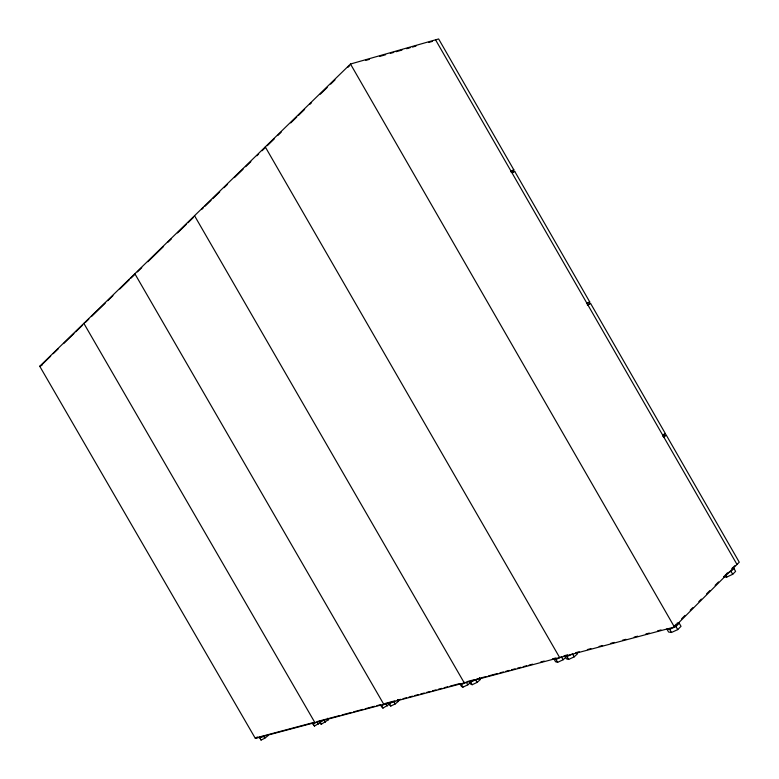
<?xml version="1.0" encoding="UTF-8"?>
<svg xmlns="http://www.w3.org/2000/svg" width="779" height="779" viewBox="0 0 779 779"><rect width="100%" height="100%" fill="white"/><g stroke="black" fill="none" stroke-linecap="round" stroke-linejoin="round"><path stroke-width="1.17" d="M679.23 623.2L675.938 626.482L669.697 629.354L666.795 628.916L668.577 632.022L671.498 632.47L677.74 629.607L681.021 626.316L679.23 623.2L677.253 622.937M723.72 576.937L726.739 577.083L732.708 574.289L735.6 571.377L733.925 568.446L731.88 568.388M673.903 626.53L676.474 623.95M681.625 618.808L685.062 615.381M690.213 610.23L692.794 607.659M698.802 601.651L701.382 599.08M706.534 593.929L709.961 590.501M715.122 585.36L718.55 581.923M723.701 576.781L727.138 573.354M732.289 568.203L734.87 565.632M510.907 171.964L513.828 169.832L438.635 38.95L350.492 64.024L39.739 366.266L255.366 738.443L674.429 627.027L739.261 562.195L666.269 435.14L662.929 436.552M727.041 573.217L731.023 571.348L733.925 568.446M41.17 365.4L50.674 356.178M53.264 353.656L58.444 348.622M63.625 343.588L73.986 333.529M75.709 331.844L82.613 325.135M85.398 322.438L88.835 319.088M91.416 316.586L105.184 303.206M107.775 300.694L112.936 295.679M119.82 288.99L129.285 279.788M131.008 278.113L135.312 273.935M137.406 271.9L141.759 267.664M147.864 261.734L163.551 246.495M167.904 242.259L171.39 238.871M177.495 232.95L186.21 224.479M187.953 222.784L193.173 217.701M201.547 209.57L203.28 207.886M205.013 206.211L211.07 200.32M212.794 198.645L219.717 191.916M224.04 187.71L227.507 184.35M234.421 177.622L243.077 169.218M245.667 166.696L250.857 161.652M256.914 155.771L258.647 154.086M262.104 150.727L265.571 147.367M267.285 145.692L274.237 138.944M277.704 135.565L281.18 132.196M290.733 122.916L296.809 117.006M298.542 115.321L304.618 109.42M309.828 104.357L311.571 102.672M320.247 94.23L327.19 87.482M330.666 84.113L335.009 79.886M348.028 67.237L349.771 65.553M574.191 656.853L572.546 653.99L566.995 656.57L564.843 656.035L566.489 658.878L568.651 659.433L574.191 656.853L577.541 653.737M563.129 659.764L561.493 656.931L556.011 659.482L553.937 658.937L555.563 661.751L557.647 662.316L563.129 659.764L565.632 657.447M472.171 684.722L470.662 682.102L469.133 681.498L470.643 684.098L472.171 684.722L477.099 682.404L480.448 679.473L479.445 677.73M462.96 687.136L461.46 684.537L459.99 683.923L461.48 686.513L462.96 687.136L467.819 684.838L470.331 682.657M390.795 706.047L388.341 702.989L390.795 706.047L395.216 703.943L398.536 701.188L397.602 699.581M382.956 708.101L380.551 705.053L382.956 708.101L389.812 703.963M321.23 724.285L319.215 721.373L321.23 724.285L328.485 719.747L327.628 718.257M314.482 726.047L312.515 723.155L314.482 726.047L320.88 722.201M663.805 437.068L666.269 435.14M662.958 435.597L665.422 433.679L590.55 303.362L587.385 305.144M260.624 739.349L261.072 740.05L264.724 738.278L267.908 735.804L267.431 735.123M255.366 738.443L257.265 736.983M512.718 172.714L514.676 171.302L589.713 301.892L587.045 303.469M587.882 304.94L590.55 303.362M586.548 303.683L589.713 301.892M313.197 723.827L317.16 721.919L318.445 724.139M319.935 722.045L323.937 720.117L325.233 722.357M381.574 705.706L385.946 703.622L387.329 706.017M389.403 703.632L393.814 701.528L395.216 703.943M461.46 684.537L466.319 682.238L467.819 684.838M470.662 682.102L475.579 679.775L477.099 682.404M511.803 172.529L514.676 171.302M510.956 171.049L513.828 169.832M663.202 434.614L665.422 433.679M39.739 366.266L41.949 365.322M365.799 60.382L369.304 59.379M379.801 56.39L385.634 54.725M390.298 53.4L393.804 52.397M396.131 51.735L401.964 50.07M406.638 48.736L410.134 47.743M412.471 47.081L415.967 46.078M428.801 42.417L432.306 41.423M256.827 737.635L313.918 722.425M317.657 721.422L339.712 715.55M342.039 714.927L351.329 712.454M353.647 711.84L362.936 709.367M365.254 708.744L374.543 706.271M376.87 705.657L380.347 704.722M385.478 703.359L394.885 700.857M397.232 700.224L400.757 699.289M403.103 698.666L406.628 697.721M408.975 697.098L412.5 696.163M414.856 695.53L418.372 694.595M420.728 693.972L424.253 693.028M426.6 692.404L430.125 691.47M432.472 690.837L435.997 689.902M438.353 689.279L441.868 688.334M444.225 687.711L447.75 686.766M450.096 686.143L459.493 683.641M467.303 681.567L474.294 679.697M476.621 679.074L485.95 676.591M488.277 675.977L497.606 673.494M499.933 672.871L503.429 671.936M505.766 671.313L509.262 670.388M511.589 669.765L515.085 668.83M517.422 668.207L520.917 667.282M523.245 666.658L526.74 665.724M529.077 665.11L532.573 664.175M540.733 662.004L544.229 661.069M552.389 658.898L555.885 657.963M564.035 655.791L567.54 654.857M575.72 652.685L579.225 651.75M587.405 649.569L590.91 648.634M599.1 646.453L602.605 645.518M610.785 643.337L614.29 642.402M622.47 640.231L625.975 639.296M634.164 637.115L637.67 636.18M645.849 633.999L649.355 633.064M657.534 630.883L661.04 629.948M397.436 700.545L398.536 701.188M327.745 719.085L328.485 719.747M194.536 215.715L464.274 682.901M134.855 273.75L383.774 704.304M83.85 323.363L314.92 722.61M264.724 738.278L263.516 736.184L259.865 737.966L259.417 737.275L261.072 740.05M675.938 626.482L677.74 629.607M350.492 64.024L674.429 627.027M669.697 629.354L671.498 632.47M566.995 656.57L568.651 659.433M265.279 146.91L559.643 657.544M556.011 659.482L557.647 662.316M435.558 39.826L737.002 564.463M731.023 571.348L732.708 574.289M725.619 575.126L726.739 577.083M463.865 681.898L463.943 682.404"/></g></svg>
